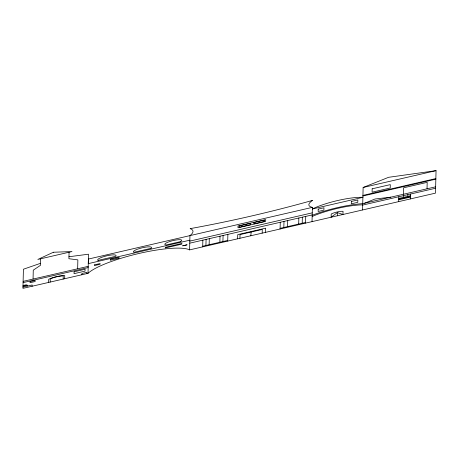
<?xml version="1.0" encoding="UTF-8"?>
<svg xmlns="http://www.w3.org/2000/svg" width="459" height="459" viewBox="0 0 459 459"><rect width="100%" height="100%" fill="white"/><g stroke="black" fill="none" stroke-linecap="round" stroke-linejoin="round"><path stroke-width="0.69" d="M26.444 285.406L26.461 284.735L23.019 285.532M27.569 286.032L27.592 285.142L23.002 286.204M32.13 286.238L32.159 284.976L22.979 287.093M33.054 279.078L33.272 270.173L40.53 265.279L40.69 258.784M48.643 282.428L48.717 279.273A10.322 2.06 -13.6 0 1 64.748 275.572L64.673 278.728M50.174 282.073L50.255 278.917A8.704 1.738 -13.6 0 1 63.227 275.922L63.147 279.078M69.068 252.232L68.907 258.727L77.869 259.88L77.651 268.779M81.857 274.757L81.891 273.495L86.975 272.319L86.946 273.587M40.581 263.294L23.415 269.226L22.95 288.355L88.036 273.334L88.501 254.206L68.959 256.742M88.036 273.334A54.214 10.815 -13.6 0 1 139.02 253.46A54.214 10.815 -13.6 0 1 189.601 249.891L189.951 235.616A48.717 9.719 -13.6 0 0 192.918 230.877L192.682 230.343A48.717 9.719 -13.6 0 0 190.124 228.645A271.94 54.242 -13.6 0 0 312.55 200.388A40.386 8.055 -13.6 0 0 309.291 203.417L308.97 204.083A40.386 8.055 -13.6 0 0 312.384 207.359L312.034 221.628M202.7 246.867L202.861 240.143M205.93 245.473L206.074 239.403M209.138 244.733L209.287 238.663M219.878 242.254L220.022 236.184M222.925 241.549L223.074 235.478M227.716 241.095L227.876 234.371M237.63 238.806L237.733 234.618L265.669 228.169L265.566 232.357M239.937 238.273L240.028 234.589L262.261 229.454L262.169 233.138M280.088 229.007L280.254 222.282M283.834 227.492L283.983 221.422M287.563 226.631L287.713 220.561M298.694 224.061L298.843 217.991M302.2 223.252L302.349 217.182M305.562 223.126L305.723 216.401M337.308 215.799L337.388 212.609L342.959 214.491L343.039 211.306A7.12 1.417 -13.6 0 0 331.214 214.037L331.134 217.222L337.388 212.609M362.581 209.964L363.132 187.473L388.589 177.306L436.05 170.645L435.499 193.13L189.601 249.891M398.71 201.621L398.831 196.733M403.289 197.399L403.329 195.695M403.363 194.266L403.524 187.817L427.186 182.355L427.025 188.804M407.787 196.36L407.827 194.656M410.283 198.954L410.403 194.065M250.821 235.76L251.142 232.019M364.63 203.211L374.992 199.005L390.827 197.163M363.132 187.473L436.05 170.645M362.937 195.408L435.855 178.574M312.384 207.359L88.392 259.06L88.283 263.632L189.842 240.195M362.926 196.004L435.843 179.176M97.985 260.408L115.599 256.346A9.473 1.888 -13.6 0 0 106.93 255.783A9.473 1.888 -13.6 0 0 98.134 260.373M189.819 241.107L312.246 212.85M23.122 281.367L88.203 266.346M189.768 243.167L312.195 214.91M435.654 186.813L362.736 203.647A41.935 8.365 -13.6 0 0 312.189 215.311M23.088 282.606L88.174 267.586M362.702 205.075L435.62 188.242M398.791 198.437L410.363 195.769M398.773 199.177L410.346 196.509M398.756 199.791L410.329 197.123M202.717 246.219L227.727 240.441M280.105 228.352L305.574 222.472M312.16 216.51A36.031 7.189 -13.6 0 1 362.708 204.846M30.082 281.642L30.059 282.704L35.142 281.533L35.171 280.472L30.082 281.642M74.088 271.797L74.048 273.667L85.041 271.126L85.087 269.261L74.088 271.797M94.508 264.843L94.491 265.577L100.096 264.286L100.114 263.552L94.508 264.843M110.344 259.306L110.321 260.242L119.013 258.233L119.036 257.298L110.344 259.306M165.32 247.275L165.303 247.958L181.884 244.131L181.902 243.442L165.32 247.275M182.716 245.817L186.991 244.831L182.716 245.817M238.06 225.989L238.02 227.767L265.658 221.387L265.704 219.609L238.06 225.989M239.512 225.874L239.478 227.251L250.568 224.692L250.603 223.315L239.512 225.874M253.936 222.546L253.902 223.917L264.39 221.502L264.424 220.125L253.936 222.546M318.196 209.103L318.139 211.473L323.899 210.142L323.956 207.772L318.196 209.103M351.359 201.461L351.301 203.819L357.791 202.321L357.848 199.963L351.359 201.461M372.174 188.804L372.094 192.195L390.225 188.006L390.305 184.621L372.174 188.804M53.37 252.249L37.816 259.444L72.017 251.549L53.37 252.249M362.891 197.33L312.344 208.994A32.755 6.535 -13.6 0 1 362.891 197.33M151.045 248.33L133.798 252.312A9.392 1.87 -13.6 0 1 142.485 247.745A9.392 1.87 -13.6 0 1 151.045 248.33M180.376 241.663L166.147 244.951A8.721 1.738 -13.6 0 1 167.747 242.254A8.721 1.738 -13.6 0 1 178.89 239.684A8.721 1.738 -13.6 0 1 180.376 241.663"/></g></svg>
